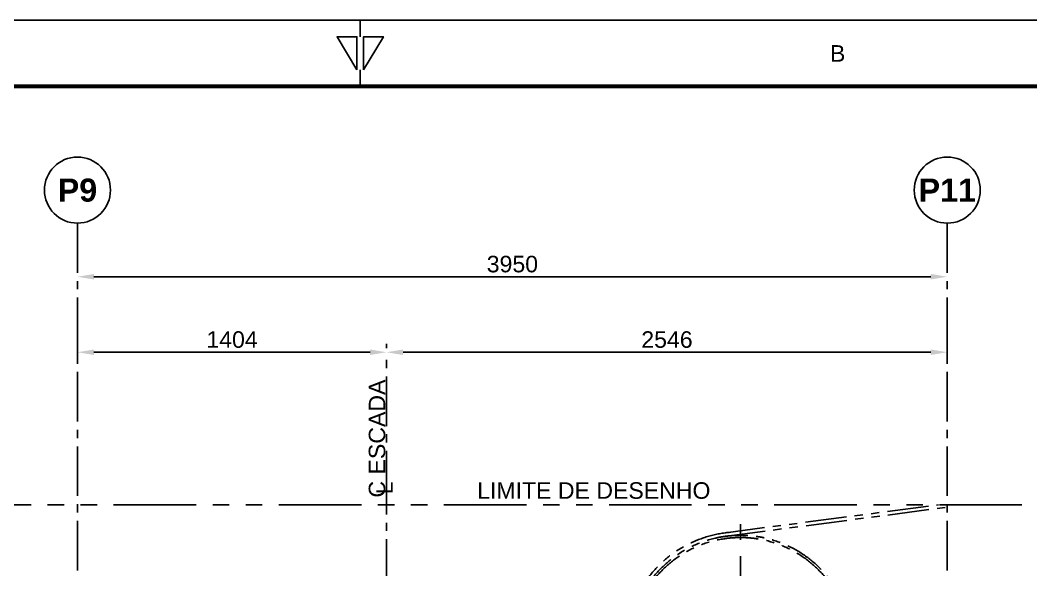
# Model space of a CAD drawing. Header units: millimetres. Extents: x -16232 to 52632, y -3739 to 20678.
# Drawn here: x 3586 to 8175, y 15327 to 17820 of the extents above; entities that cross this region are included whole.
import ezdxf
from ezdxf.enums import TextEntityAlignment as Align

# ---------------------------------------------------------------- set-up
doc = ezdxf.new("R2010")
doc.units = ezdxf.units.MM
doc.header["$LTSCALE"] = 300
doc.header["$MEASUREMENT"] = 0
for name, pattern in [('CENTER', [2, 1.25, -0.25, 0.25, -0.25]), ('CENTER2', [1.125, 0.75, -0.125, 0.125, -0.125]), ('PHANTOM2', [1.25, 0.625, -0.125, 0.125, -0.125, 0.125, -0.125])]:
    doc.linetypes.add(name, pattern=pattern)
for name, color, linetype in [('CENTRO', 1, 'CENTER'), ('EM-PJ-CENTRO', 10, 'CENTER2'), ('EM-PJ-COTA', 7, 'Continuous'), ('EM-PJ-FANTASMA', 8, 'PHANTOM2'), ('EM-PJ-TEXTO', 7, 'Continuous'), ('MARCAS REVISÃO', 6, 'CENTER')]:
    doc.layers.add(name, color=color, linetype=linetype)
doc.styles.add('PADRAO ANGLO', font='arial.ttf')
doc.styles.add('PADRAO ANGLO NEG', font='arialbd.ttf')
doc.dimstyles.new('COTAS-ANGLO-PADRÃO', dxfattribs={"dimscale": 30, "dimtxt": 2.5, "dimasz": 2.5, "dimexe": 1.25, "dimexo": 0.625, "dimtad": 1, "dimtxsty": 'PADRAO ANGLO', "dimcen": 2.5, "dimclrd": 256, "dimclre": 256, "dimclrt": 256, "dimadec": 0, "dimazin": 0, "dimtfac": 1, "dimtmove": 0, "dimatfit": 0, "dimfxl": 1, "dimarcsym": 0})

# ---------------------------------------------------------------- blocks, each defined once
blk = doc.blocks.new('FORMATO_A1')
for p, q in [((841, 594), (0, 594)), ((171, 591.5), (171, 594)), ((171, 584), (171, 586.5))]:
    blk.add_line(p, q)
for points in [[(170.5, 586.5), (167.5, 591.5), (170.5, 591.5)], [(171.5, 586.5), (174.5, 591.5), (171.5, 591.5)]]:
    blk.add_lwpolyline(points, close=True)
at = {"const_width": 0.6}
blk.add_lwpolyline([(831, 584), (25, 584), (25, 10), (831, 10)], close=True, dxfattribs=at)
at = {"style": 'PADRAO ANGLO'}
blk.add_text('B', height=2.5, dxfattribs=at).set_placement((243.27, 588.98), align=Align.MIDDLE)
blk = doc.blocks.new('A$C23B8704F')
for p, q in [((-152.6, 177), (-290.4, 177)), ((-290.4, 177), (-290.4, -171.3)), ((152.6, 177), (290.4, 177)), ((290.4, 177), (290.4, -171.3)), ((-233.7, 0), (-233.7, -118.2)), ((-211, 0), (-211, -171.3)), ((211, 0), (211, -171.3)), ((233.7, 0), (233.7, -118.2)), ((-290.4, -171.3), (-233.7, -118.2)), ((290.4, -171.3), (233.7, -118.2)), ((-416, -241.3), (-416, -171.3)), ((-416, -171.3), (-290.4, -171.3)), ((-354, -241.3), (-354, -171.3)), ((-334, -266.3), (-334, -146.3)), ((-314, -241.3), (-314, -171.3)), ((-211, -171.3), (211, -171.3)), ((416, -171.3), (290.4, -171.3)), ((314, -241.3), (314, -171.3)), ((334, -266.3), (334, -146.3)), ((354, -241.3), (354, -171.3)), ((416, -171.3), (416, -241.3)), ((-416, -241.3), (416, -241.3))]:
    blk.add_line(p, q)
for radius in [510, 500, 100]:
    blk.add_circle((0, 0), radius)
for radius in [233.7, 211]:
    blk.add_arc((0, 0), radius, 0, 180)
at = {"layer": 'CENTRO'}
for p, q in [((0, -560), (0, 560)), ((-560, 0), (560, 0))]:
    blk.add_line(p, q, dxfattribs=at)
blk = doc.blocks.new('*D25')
at = {"layer": 'Defpoints', "color": 0, "transparency": 16777216}
for p in [(3846, 16656.3), (7796, 16656.3), (7796, 16656.3)]:
    blk.add_point(p, dxfattribs=at)
at = {"layer": 'EM-PJ-COTA', "lineweight": -2, "transparency": 16777216}
for p, q in [((3846, 16675), (3846, 16693.8)), ((7796, 16675), (7796, 16693.8)), ((3921, 16656.3), (7721, 16656.3))]:
    blk.add_line(p, q, dxfattribs=at)
at = {"layer": 'EM-PJ-COTA', "transparency": 16777216}
for points in [[(3921, 16668.8), (3921, 16643.8), (3846, 16656.3)], [(7721, 16668.8), (7721, 16643.8), (7796, 16656.3)]]:
    blk.add_solid(points, dxfattribs=at)
at = {"layer": 'EM-PJ-COTA', "transparency": 16777216, "insert": (5821, 16713.3), "char_height": 75, "attachment_point": 5, "style": 'PADRAO ANGLO'}
blk.add_mtext('3950', dxfattribs=at)
blk = doc.blocks.new('*D26')
at = {"layer": 'Defpoints', "color": 0, "transparency": 16777216}
for p in [(3846, 16371.2), (3846, 16313.8), (5249.9, 16313.8, -1687803.3)]:
    blk.add_point(p, dxfattribs=at)
at = {"layer": 'EM-PJ-COTA', "lineweight": -2, "transparency": 16777216}
for p, q in [((3846, 16352.4), (3846, 16276.3)), ((5249.9, 16332.6), (5249.9, 16351.3)), ((5174.9, 16313.8), (3921, 16313.8))]:
    blk.add_line(p, q, dxfattribs=at)
at = {"layer": 'EM-PJ-COTA', "transparency": 16777216}
for points in [[(3921, 16326.3), (3921, 16301.3), (3846, 16313.8)], [(5174.9, 16326.3), (5174.9, 16301.3), (5249.9, 16313.8)]]:
    blk.add_solid(points, dxfattribs=at)
at = {"layer": 'EM-PJ-COTA', "transparency": 16777216, "insert": (4547.9, 16370.9), "char_height": 75, "attachment_point": 5, "style": 'PADRAO ANGLO'}
blk.add_mtext('1404', dxfattribs=at)
blk = doc.blocks.new('*D27')
at = {"layer": 'Defpoints', "color": 0, "transparency": 16777216}
for p in [(7796, 16371.2), (5249.9, 16313.8), (7796, 16313.8)]:
    blk.add_point(p, dxfattribs=at)
at = {"layer": 'EM-PJ-COTA', "lineweight": -2, "transparency": 16777216}
for p, q in [((5249.9, 16332.6), (5249.9, 16351.3)), ((7796, 16352.4), (7796, 16276.3)), ((5324.9, 16313.8), (7721, 16313.8))]:
    blk.add_line(p, q, dxfattribs=at)
at = {"layer": 'EM-PJ-COTA', "transparency": 16777216}
for points in [[(5324.9, 16326.3), (5324.9, 16301.3), (5249.9, 16313.8)], [(7721, 16326.3), (7721, 16301.3), (7796, 16313.8)]]:
    blk.add_solid(points, dxfattribs=at)
at = {"layer": 'EM-PJ-COTA', "transparency": 16777216, "insert": (6522.9, 16370.9), "char_height": 75, "attachment_point": 5, "style": 'PADRAO ANGLO'}
blk.add_mtext('2546', dxfattribs=at)

msp = doc.modelspace()

# ---------------------------------------------------------------- linework, layer by layer
at = {"layer": 'EM-PJ-CENTRO'}
for p, q in [((3845.96, 16899.357), (3845.96, 10399.304)), ((7795.96, 16899.357), (7795.96, 10399.304)), ((5249.93, 15641.414, -1687803.271), (5249.93, 16313.827, -1687803.271)), ((5249.93, 8153.064, -1687803.271), (5249.93, 15641.414, -1687803.271))]:
    msp.add_line(p, q, dxfattribs=at)
at = {"layer": 'EM-PJ-COTA'}
for centre in [(3845.96, 17049.357), (7795.96, 17049.357)]:
    msp.add_circle(centre, 150, dxfattribs=at)
at = {"layer": 'EM-PJ-FANTASMA'}
for p, q in [((6780.294, 15493.654), (7755.686, 15621.581, -80858.833)), ((6782.627, 15477.818), (7795.96, 15610.721, -84004.105))]:
    msp.add_line(p, q, dxfattribs=at)
msp.add_arc((6856.504, 14973.204), 526, 94.849161, 180.08038, dxfattribs=at)
at = {"layer": 'MARCAS REVISÃO', "color": 6, "linetype": 'PHANTOM2', "ltscale": 2}
msp.add_lwpolyline([(9644.067, 8153.064), (1760.079, 8153.064), (1760.079, 15621.581), (9644.067, 15621.581)], close=True, dxfattribs=at)

# ---------------------------------------------------------------- block references
at = {"xscale": 30, "yscale": 30, "zscale": 30}
msp.add_blockref('FORMATO_A1', (0, 0), dxfattribs=at)
at = {"layer": 'EM-PJ-FANTASMA'}
msp.add_blockref('A$C23B8704F', (6856.96, 14973.264), dxfattribs=at)

# ---------------------------------------------------------------- texts
at = {"layer": 'EM-PJ-TEXTO'}
for s, height, style, p in [('P9', 105, 'PADRAO ANGLO NEG', (3845.96, 17049.357)), ('P11', 105, 'PADRAO ANGLO NEG', (7795.96, 17049.357)), ('LIMITE DE DESENHO', 75, 'PADRAO ANGLO', (6190.652, 15686.519))]:
    msp.add_text(s, height=height, dxfattribs=dict(at, style=style)).set_placement(p, align=Align.MIDDLE_CENTER)
at = {"layer": 'EM-PJ-TEXTO', "style": 'PADRAO ANGLO'}
for s, p in [('C ESCADA', (5206.133, 15922.171, -1687803.271)), ('L', (5240.221, 15698.698, -1687803.271))]:
    msp.add_text(s, height=75, rotation=90, dxfattribs=at).set_placement(p, align=Align.MIDDLE_CENTER)

# ---------------------------------------------------------------- dimensions: what is measured, and where the dimension line sits
at = {"layer": 'EM-PJ-COTA'}
for base, p1, p2, picture, middle in [((7795.96, 16656.278), (3845.96, 16656.278), (7795.96, 16656.278), '*D25', (5820.96, 16713.347)), ((3845.96, 16313.827), (5249.93, 16313.827, -1687803.271), (3845.96, 16371.157), '*D26', (4547.945, 16370.87)), ((7795.96, 16313.827), (5249.93, 16313.827), (7795.96, 16371.157), '*D27', (6522.945, 16370.87))]:
    dim = msp.add_linear_dim(base=base, p1=p1, p2=p2, dimstyle='COTAS-ANGLO-PADRÃO', override={"dimscale": 30, "dimdec": 0}, dxfattribs=at)
    dim.commit()
    dim.dimension.update_dxf_attribs({"geometry": picture, "text_midpoint": middle})

doc.saveas('drawing.dxf')
